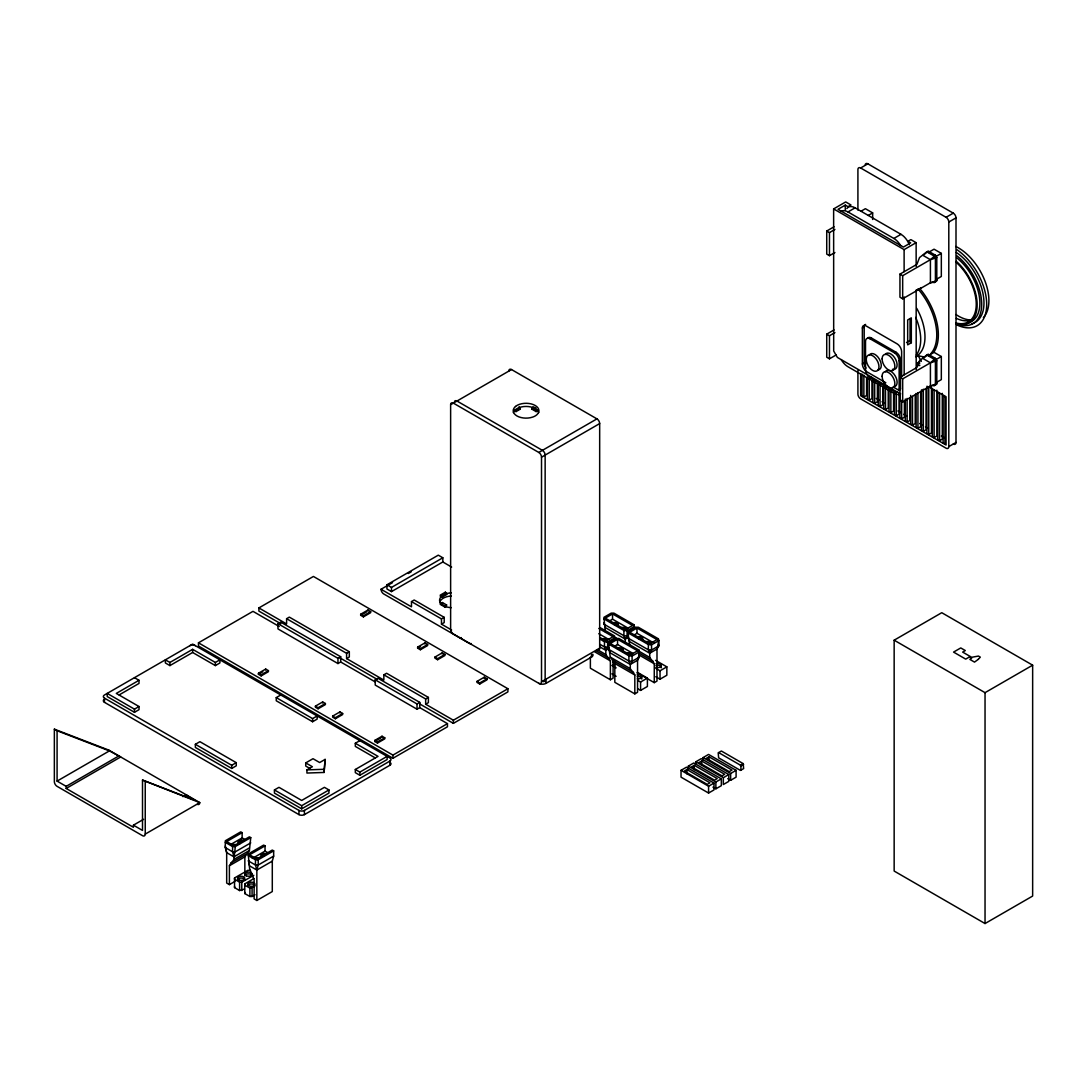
<?xml version="1.0" encoding="UTF-8"?>
<svg xmlns="http://www.w3.org/2000/svg" width="1087" height="1087" viewBox="0 0 1087 1087"><rect width="100%" height="100%" fill="white"/><g stroke="black" fill="none" stroke-linecap="round" stroke-linejoin="round"><path stroke-width="1.5" d="M230.892 844.382L242.129 837.9L242.129 832.642L240.757 831.854L225.308 840.781L225.308 847.602L226.68 852.643L226.68 883.052L229.398 884.628L235.023 881.38M252.388 858.417L265.038 851.107L265.038 845.863L263.665 845.075L248.216 854.002L249.575 868.431L254.127 880.008L254.127 898.895L256.845 900.471L272.293 891.557L272.293 861.135L273.666 856.108L273.666 850.849L272.293 850.061L256.845 858.988L249.575 854.79L265.038 845.863M244.453 889.044L239.602 890.566L234.547 887.603L234.561 886.353M250.064 870.32L247.877 870.32L234.547 877.956L234.534 879.22L239.602 882.168L241.776 882.182L253.801 875.293M305.732 762.897L312.39 766.743L306.928 769.895L306.928 773.047L324.075 772.449L325.108 759.405L319.66 762.544L313.002 758.699L305.732 762.897L305.732 766.05L309.727 768.36M324.075 772.449L325.108 759.405M229.398 884.628L229.398 865.741L233.95 859.409L235.308 846.542L250.757 837.629L249.412 836.827L233.95 845.768L226.68 841.569L242.129 832.642M244.847 874.138L244.847 856.828L249.399 850.482L250.757 837.629M256.845 900.471L256.845 870.062L258.217 865.021L258.217 859.776L273.666 850.849M638.911 650.026L639.36 657.105L637.553 660.257L630.283 664.456L610.283 652.907L608.924 649.496L608.924 642.675L616.193 638.477L618.911 638.477L638.911 650.026L638.911 655.271L637.553 660.257L637.553 692.297L634.822 693.873L614.821 682.323L614.821 663.45L610.283 657.105L608.924 647.934M629.726 644.482L628.368 638.273L628.368 631.452L635.637 627.253L638.368 627.253L658.355 638.803L658.355 644.047L656.996 649.034L656.996 681.073L654.265 682.65L642.838 676.046M613.095 659.632L613.095 678.179L610.378 679.755L610.378 660.869L605.826 654.537L605.826 650.339L607.647 647.2L607.647 641.941L614.916 637.743L614.468 635.909L600.187 627.661M625.283 643.314L625.283 639.115L627.09 635.963L627.09 630.718L634.373 626.52L633.911 624.685L613.924 613.136L611.193 613.136L603.924 617.334L605.282 631.764M634.822 693.873L634.822 674.986L630.283 668.654L630.283 664.456L632.09 661.304L632.09 656.059L639.36 651.86M654.265 682.65L654.265 663.763L649.727 657.431L649.727 653.233L651.548 650.08L651.548 644.836L658.817 640.637L658.355 638.803M899.954 274.128L902.672 275.704L930.418 259.684L935.418 255.214L936.79 257.578L936.79 280.663L935.418 281.981L930.418 282.769L902.672 298.789L899.954 297.213L899.954 274.128L916.898 264.345L919.52 257.578L926.79 251.804L934.059 256.002L935.418 258.366L935.418 281.451L934.059 282.769M899.954 377.271L902.672 378.847L930.418 362.827L935.418 358.37L936.79 360.735L936.79 383.82L935.418 385.124L930.418 385.912L902.672 401.932L899.954 400.356L899.954 377.271L916.898 367.488L919.52 360.735L926.79 354.96L934.059 359.158L935.418 361.523L935.418 384.608L934.059 385.912M538.269 410.845L536.081 411.579L531.856 409.133L533.119 406.823L536.027 408.114M531.856 409.133L533.119 407.87M445.371 606.261L446.635 605.011L442.409 602.565L440.221 603.285L445.371 606.261L445.371 607.32L440.221 604.345L442.409 603.611L442.409 602.565M445.371 607.32L446.635 605.011M513.417 412.571A12.854 7.419 0 0 1 514.939 410.152L515.537 409.609A12.854 7.419 0 0 1 518.703 407.788L519.64 407.435A12.854 7.419 0 0 1 538.731 412.571M441.648 596.233L441.295 596.559A12.854 7.419 0 0 0 441.893 604.521M513.866 410.845L516.053 411.579L516.053 410.519L520.293 408.073L519.029 406.823M516.053 411.579L520.293 409.133L520.293 408.073M442.409 595.88L446.635 593.434L445.371 592.184L440.221 595.16L442.409 595.88L442.409 596.926L440.221 596.206M442.409 596.926L446.635 594.494L446.635 593.434M255.01 894.75L252.075 896.462L249.901 896.476L244.779 893.555L244.765 883.894L254.018 878.5M244.765 883.894L244.779 885.158L249.888 888.079L254.711 886.53M592.823 654.225A5.136 2.962 0 0 1 591.491 657.091L546.054 683.329A4.973 2.867 0 0 1 539.03 683.465L453.361 634.006A3.859 2.228 60 0 1 450.629 629.278L450.629 404.704L453.048 403.304M450.629 404.704A3.859 2.228 60 0 1 453.361 403.128L511.515 369.553L596.953 418.875A3.859 2.228 60 0 1 599.671 423.59L599.671 648.178A3.859 2.228 60 0 1 597.307 649.931M857.915 210.09L857.915 169.558A3.859 2.228 60 0 1 860.646 167.982L867.847 163.824L953.272 213.147A3.859 2.228 60 0 1 956.003 217.876L956.003 442.45A3.859 2.228 60 0 1 953.272 444.026M900.457 393.847L837.384 357.433L833.688 351.006L833.634 208.921L845.7 201.937L850.972 204.981L848.009 206.693L845.278 205.117L838.009 209.315L903.406 247.075L910.689 242.863L907.958 241.3L910.865 239.616L916.137 242.673L916.151 266.356M841.216 211.286A13.492 7.786 60 0 1 847.969 211.951L855.102 207.834L901.001 234.33A13.492 7.786 60 0 1 909.262 244.616M834.911 252.524L829.463 255.676L826.731 254.1L826.731 231.015L834.028 226.803M861.026 211.218L865.388 208.69L872.657 212.889L872.657 219.492M826.731 231.015L829.463 232.591L834.911 229.439M868.296 215.416L872.657 212.889M847.969 211.951L893.867 238.447L901.001 234.33M419.745 707.637L419.745 702.379L377.95 678.247L375.219 679.823L375.219 685.068L417.028 709.2L419.745 707.637L447.464 723.629L447.464 726.782L392.937 758.264L198.459 645.977L198.459 642.825L252.986 611.342L279.237 626.506M280.826 623.748L258.883 611.084L258.883 607.932L313.423 576.45L507.901 688.737L507.901 691.889L453.374 723.371L419.745 703.955M119.135 694.919L139.014 683.438L139.014 680.299L116.295 693.411L139.014 706.523L139.014 709.675L134.475 712.298L107.205 696.563L107.205 693.411L134.475 709.159L139.014 706.523M169.912 662.459L192.63 649.333L215.362 662.459L219.9 659.836L219.9 662.975L215.362 665.597L192.63 652.485L169.912 665.597L165.373 662.975L165.373 659.836L169.912 662.459L169.912 665.597M453.361 403.128L538.785 452.45L596.953 418.875M860.646 167.982L946.07 217.305L953.272 213.147M538.785 683.329A3.859 2.228 60 0 0 541.516 681.753L541.516 457.179L599.671 423.59M857.915 370.504L857.915 394.133A3.859 2.228 60 0 0 860.646 398.861L946.07 448.184A3.859 2.228 60 0 0 948.802 446.608L948.802 222.033L956.003 217.876M833.634 208.921L904.112 249.616L916.137 242.673M340.679 661.983L337.962 663.559L277.973 628.925L277.973 623.68L280.704 622.104L340.679 656.738L340.679 661.983L375.083 681.834M286.601 618.693L289.332 617.117L349.321 651.752L349.321 656.996L346.59 658.573L346.59 653.328L286.601 618.693L286.601 623.938L258.883 607.932M928.244 252.537L934.059 249.181L941.328 253.38L941.328 276.465L936.967 278.992M935.513 256.736L941.328 253.38M936.79 257.578L930.418 259.684L923.148 255.486L928.149 251.029L935.418 255.214M386.945 584.792L438.292 555.158L442.83 557.78L442.83 561.979L391.483 591.613L386.945 588.991L386.945 584.792L391.483 587.428L442.83 557.78M471.119 643.49A3.859 2.228 60 0 1 469.19 643.3L383.765 593.978A3.859 2.228 60 0 1 381.034 589.263L392.516 582.632M408.304 573.515L411.171 571.857M836.27 354.892L829.463 358.819L826.731 357.243L826.731 334.157L834.028 329.945M54.35 729.16L108.877 750.152L199.763 802.614L145.237 834.096A3.859 2.228 60 0 1 142.506 835.672L57.081 786.349A3.859 2.228 60 0 1 54.35 781.635L54.35 729.16L57.081 730.736L57.081 781.105L109.42 750.886L120.698 756.973L66.171 788.455L66.171 786.349L118.51 756.131M826.731 334.157L829.463 335.734L834.911 332.581M915.906 290.759L921.368 287.607M936.79 280.663L930.418 282.769L930.418 259.684M258.434 673.261L265.704 669.062L268.435 670.638L268.435 671.684L261.165 675.883L258.434 674.307L258.434 673.261L261.165 674.837L268.435 670.638M360.68 614.237L367.95 610.038L370.667 611.614L370.667 612.66L363.398 616.859L360.68 615.283L360.68 614.237L363.398 615.813L370.667 611.614M258.434 674.307L262.796 671.793M360.68 615.283L366.496 611.927M885.81 382.746L866.91 371.836A6.427 3.709 60 0 1 862.371 363.968L862.371 327.989L864.192 326.929A5.136 2.962 60 0 1 865.619 324.429M381.034 589.263L411.484 606.831L411.484 601.587L414.201 600.01L444.203 617.334L444.203 622.579L441.471 624.155L441.471 618.911L444.203 617.334M897.808 392.108A6.427 3.709 60 0 1 894.601 391.782L870.062 377.624A6.427 3.709 60 0 1 865.51 369.743L865.51 341.413A6.427 3.709 60 0 1 870.062 338.791L871.421 338.003L895.96 352.174A6.427 3.709 60 0 1 900.498 360.042L900.498 388.372A6.427 3.709 60 0 1 900.349 389.649M277.973 623.68L337.962 658.314L340.679 656.738M346.59 653.328L349.321 651.752M195.361 744.31L199.913 741.687L236.259 762.666L236.259 765.819L231.721 768.441L195.361 747.462L195.361 744.31L231.721 765.289L236.259 762.666M276.247 697.609L312.594 718.602L317.146 715.98L317.146 719.118L312.594 721.741L276.247 700.762L276.247 697.609L280.786 694.987M862.371 363.968L864.192 362.909L864.192 326.929M906.544 342.554L910.797 340.109M911.327 342.745L907.672 344.851L907.672 319.958L911.314 317.852L911.327 342.745L910.05 342.011L910.05 318.776M870.062 338.791L894.601 352.962L895.96 352.174M870.062 377.624L871.421 376.836M898.99 390.437A6.427 3.709 60 0 0 899.139 389.16L899.139 360.83L900.498 360.042M315.393 706.156L322.662 701.957L325.393 703.52L325.393 704.58L318.124 708.778L315.393 707.202L315.393 706.156L318.124 707.719L325.393 703.52M417.639 647.118L424.908 642.92L427.639 644.496L427.639 645.542L420.37 649.741L417.639 648.165L417.639 647.118L420.37 648.694L427.639 644.496M417.639 648.165L420.547 646.493M928.244 355.694L934.059 352.337L941.328 356.536L941.328 379.621L936.967 382.135M862.045 374.077L862.045 395.994L863.866 397.054L866.597 395.478L866.597 377.637M383.847 674.837L386.578 673.261L428.387 697.406L428.387 702.65L425.656 704.227L425.656 698.968L383.847 674.837L383.847 680.082L346.59 658.573M935.513 359.892L941.328 356.536M936.79 360.735L930.418 362.827L923.148 358.628L928.149 354.172L935.418 358.37M867.412 377.162L867.412 399.092L869.233 400.138L871.951 398.562L871.951 380.735M66.171 788.455L133.416 827.275L133.416 825.182L143.593 819.299M182.861 796.635L185.768 794.964L187.942 795.793M332.663 716.116L339.932 711.917L342.663 713.493L342.663 714.539L335.394 718.738L332.663 717.162L332.663 716.116L335.394 717.692L342.663 713.493M434.909 657.091L442.178 652.893L444.896 654.469L444.896 655.515L437.626 659.714L434.909 658.138L434.909 657.091L437.626 658.668L444.896 654.469M872.861 380.314L872.861 402.244L874.682 403.291L877.413 401.714L877.413 383.874M899.139 389.16L900.498 388.372M878.228 383.412L878.228 405.342L880.049 406.389L882.766 404.812L882.766 386.972M883.677 386.564L883.677 408.481L885.497 409.541L888.228 407.965L888.228 390.124M936.79 383.82L930.418 385.912L930.418 362.827M889.044 389.662L889.044 411.579L890.864 412.625L893.582 411.063L893.582 393.222M894.492 392.801L894.492 414.731L896.313 415.777L899.031 414.201L899.031 394.268M899.859 394.214L899.859 417.829L901.666 418.875L904.398 417.299L904.398 401.565M375.219 679.823L417.028 703.955L419.745 702.379M425.656 698.968L428.387 697.406M905.308 399.051L905.308 420.968L907.129 422.028L909.846 420.452L909.846 398.413M274.427 789.95L278.979 787.328L301.697 800.453L324.415 787.328L328.953 789.95L328.953 793.102L301.697 808.85L274.427 793.102L274.427 789.95L301.697 805.698L328.953 789.95M375.192 757.884L355.313 746.402L355.313 743.263L359.851 740.641M910.675 395.396L910.675 424.066L912.482 425.112L915.213 423.55L915.213 395.206M374.757 740.424L382.04 736.225L384.757 737.801L384.757 738.847L377.488 743.046L374.757 741.47L374.757 740.424L377.488 742L384.757 737.801M477.003 681.4L484.272 677.201L487.003 678.777L487.003 679.823L479.734 684.022L477.003 682.446L477.003 681.4L479.734 682.976L487.003 678.777M374.757 741.47L380.572 738.114M916.124 393.48L916.124 427.218L917.944 428.264L920.662 426.688L920.662 392.067M921.491 389.839L921.491 430.316L923.298 431.362L926.029 429.786L926.029 388.861M612.552 613.924L605.282 618.123L625.283 629.672L632.552 625.473L612.552 613.924L612.552 619.169L628.259 628.245M928.76 434.515L928.76 387.285L926.939 386.238L926.939 433.455L928.76 434.515L931.477 432.939L931.477 387.108M609.644 620.854L612.552 619.169M355.313 769.487L359.851 772.11L387.121 756.375L387.121 759.528L359.851 775.262L355.313 772.64L355.313 769.487L378.031 756.375L355.313 743.263M934.113 437.613L934.113 390.382L932.306 389.336L932.306 436.553L934.113 437.613L936.845 436.036L936.845 390.206M198.459 642.825L392.937 755.112L447.464 723.629M425.656 704.227L453.374 720.219L507.901 688.737M939.576 440.751L939.576 393.535L937.755 392.475L937.755 439.705L939.576 440.751L942.293 439.175L942.293 393.358M104.474 698.139L298.966 810.413A3.859 2.228 0 0 0 304.414 810.413L389.853 761.104A3.859 2.228 0 0 0 389.853 757.952L192.63 644.088L104.474 694.987A3.859 2.228 0 0 0 104.474 698.139L104.474 702.338L298.966 814.611A3.859 2.228 0 0 0 304.414 814.611L389.853 765.289A3.859 2.228 0 0 0 390.844 763.142M250.757 842.873L235.308 851.8L232.577 851.8L225.308 847.602M225.308 846.026L226.68 852.643L233.95 856.841L249.399 847.914M541.516 681.753L599.671 648.178M948.802 446.608L956.003 442.45M233.95 859.409L249.399 850.482M617.552 639.265L610.283 643.463L630.283 655.013L637.553 650.814L617.552 639.265L617.552 644.523L633.259 653.586M636.996 628.041L629.726 632.24L649.727 643.789L656.996 639.591L636.996 628.041L636.996 633.286L654.143 643.178M230.539 863.214L245.988 854.3M229.398 865.741L244.847 856.828M600.119 647.037L605.826 650.339L608.734 648.667M603.924 622.579L605.282 627.566L625.283 639.115L628.191 637.43M614.644 646.194L617.552 644.523M634.088 634.971L636.996 633.286M273.666 856.108L258.217 865.021L255.486 865.021L248.216 860.822M248.556 860.904L249.575 865.863L256.845 870.062L272.293 861.135M628.368 636.697L629.726 641.683L649.727 653.233L656.996 649.034L658.817 645.882L658.817 640.637M637.756 680.394L640.583 682.025L647.404 678.084L647.404 686.481L640.583 690.408L637.756 688.778M655.801 668.342L660.026 670.788L666.847 666.847L666.847 675.244L660.026 679.185L655.801 676.739M894.153 640.189L941.763 612.701L1032.65 665.176L1032.65 896.055L985.039 923.542L894.153 871.054L894.153 640.189L985.039 692.664L1032.65 665.176M681.033 770.33L686.481 767.177L714.023 783.075L714.023 789.896L708.575 793.048L681.033 777.151L681.033 770.33L708.575 786.227L714.023 783.075M688.343 768.835L688.343 766.104L693.791 762.965L721.333 778.863L721.333 785.684L715.871 788.822L712.977 787.151M695.789 761.81L701.251 758.658L728.779 774.555L728.779 781.376L723.331 784.529L723.331 777.708L695.789 761.81L695.789 764.528M703.099 760.316L703.099 757.585L708.547 754.432L736.089 770.33L736.089 777.151L730.641 780.303L727.733 778.632M686.943 769.542L684.212 771.118L707.202 784.393L709.933 782.817L686.943 769.542L686.943 773.862M694.253 765.316L691.522 766.892L714.512 780.167L717.243 778.591L694.253 765.316L694.253 769.65M701.699 761.022L698.968 762.598L721.972 775.86L724.689 774.297L701.699 761.022L701.699 765.343M709.009 756.797L706.278 758.373L729.268 771.648L731.999 770.072L709.009 756.797L709.009 759.677M718.643 752.598L740.451 765.194L743.182 763.617L743.63 768.604L740.451 770.438L718.643 757.843L718.181 752.856L721.374 751.022L743.182 763.617M740.913 770.18L740.913 765.982L743.63 764.406M688.343 766.104L715.871 782.001L721.333 778.863M723.331 777.708L728.779 774.555M703.099 757.585L730.641 773.482L736.089 770.33M916.586 356.55L918.216 355.748L924.222 356.998M919.819 361.93L916.762 363.099L919.765 363.724M445.045 594.195L445.996 593.842A12.854 7.419 0 0 1 451.295 592.877M531.856 408.073L536.081 410.519L537.195 410.152M239.602 844.056A3.601 2.079 0 0 1 238.121 841.99A3.601 2.079 0 0 1 240.743 840.346L241.98 840.292A3.601 2.079 0 0 1 244.222 840.89M240.743 840.346L241.98 840.292M306.928 769.895L324.075 769.297M225.308 842.357L232.577 846.542L235.308 846.542M248.216 855.578L255.486 859.776L258.217 859.776M603.924 618.911L623.911 630.46L627.09 630.718M627.09 635.963L623.911 635.705L603.924 624.155M628.368 633.028L648.368 644.564L651.548 644.836M600.187 639.21L604.467 641.683L607.647 641.941M607.647 647.2L604.467 646.928L600.187 644.455M608.924 644.251L628.911 655.801L632.09 656.059M514.939 410.152L516.053 410.519M57.081 730.736L109.42 750.886M133.416 825.182L142.506 830.427L142.506 780.058L194.858 800.209L185.768 794.964M142.506 780.058L199.763 802.614A3.859 2.228 60 0 1 197.386 804.366M928.692 386.727L946.07 396.755L946.07 445.031L860.646 395.709L860.646 374.077M893.079 386.945L898.908 390.301M876.231 398.413L879.125 400.084M882.019 401.755L884.913 403.426M897.957 410.954L900.851 412.625M903.745 414.296L906.64 415.968M919.67 423.495L922.564 425.166M925.458 426.838L928.352 428.509M941.383 436.036L944.29 437.708M628.368 638.273L648.368 649.822L651.548 650.08L658.817 645.882L658.355 644.047M655.556 660.339L666.847 666.847M612.429 635.895L616.709 638.368M636.873 649.999L649.727 657.431M598.815 628.449L613.095 636.697L605.826 640.895L600.119 637.593M638.857 653.002L653.138 661.249M638.558 654.687L654.265 663.763M598.815 633.707L608.815 639.469M608.924 649.496L628.911 661.045L632.09 661.304L639.36 657.105L638.911 655.271M637.512 672.377L647.404 678.084M597.266 649.591L605.826 654.537M610.283 657.105L630.283 668.654M637.131 672.744L639.985 674.402M442.83 561.979L451.635 567.061M596.383 650.936L609.236 658.355M613.693 660.937L633.68 672.473M594.671 651.806L610.378 660.869M614.821 663.45L634.822 674.986M611.899 665.461L616.139 667.907M611.899 673.858L616.139 676.304M610.378 679.755L590.377 668.22L590.377 657.2M411.484 601.587L441.471 618.911M441.471 624.155L451.621 630.012M339.321 657.526L377.338 679.47M134.475 677.677L139.014 680.299M242.129 837.9L245.037 839.572M57.081 781.105L66.171 786.349M265.038 851.107L267.945 852.792M519.029 407.87L520.293 409.133M446.635 594.494L445.371 592.184M740.451 765.194L740.913 765.982M918.216 355.748L921.341 361.36M649.727 653.233L648.368 649.822L648.368 644.564M625.283 639.115L623.911 635.705L623.911 630.46M630.283 664.456L628.911 661.045L628.911 655.801M605.826 650.339L604.467 646.928L604.467 641.683M256.845 870.062L255.486 865.021L255.486 859.776M233.95 856.841L232.577 851.8L232.577 846.542M244.779 892.291L244.779 893.555M916.164 290.039L916.192 369.539M904.112 249.616L904.126 271.614M904.139 296.982L904.167 374.798M845.278 205.117L845.278 209.832M252.075 888.079L252.075 896.462M249.888 888.079L249.901 896.476M241.776 882.182L241.79 890.566M239.602 882.168L239.602 890.566M234.547 877.956L234.547 887.603M985.039 692.664L985.039 923.542M923.298 389.2L923.298 431.362M917.944 392.855L917.944 428.264M912.482 396.442L912.482 425.112M907.129 398.413L907.129 422.028M902.672 275.704L902.672 298.789M902.672 378.847L902.672 401.932M901.626 376.944L901.626 351.699A6.427 3.709 60 0 0 897.074 343.832L865.999 325.883A5.136 2.962 60 0 0 862.371 327.989M901.666 400.329L901.666 418.875M896.313 393.847L896.313 415.777M890.864 390.709L890.864 412.625M885.497 387.611L885.497 409.541M880.049 384.458L880.049 406.389M874.682 381.36L874.682 403.291M869.233 378.222L869.233 400.138M863.866 375.124L863.866 397.054M829.463 232.591L829.463 255.676M829.463 335.734L829.463 358.819M730.641 773.482L730.641 780.303M715.871 782.001L715.871 788.822M708.575 786.227L708.575 793.048M660.026 670.788L660.026 679.185M640.583 682.025L640.583 690.408M634.373 626.52L634.373 629.142M633.911 624.685L633.911 627.308M591.491 654.469L591.491 657.091M546.054 679.389L546.054 683.329M536.081 410.519L536.081 411.579M484.272 677.201L484.272 678.247M479.734 682.976L479.734 684.022M453.374 720.219L453.374 723.371M442.178 652.893L442.178 653.939M437.626 658.668L437.626 659.714M424.908 642.92L424.908 643.98M420.37 648.694L420.37 649.741M417.028 703.955L417.028 709.2M392.937 755.112L392.937 758.264M391.483 587.428L391.483 591.613M389.853 761.104L389.853 765.289M382.04 736.225L382.04 737.271M377.488 742L377.488 743.046M367.95 610.038L367.95 611.084M363.398 615.813L363.398 616.859M359.851 772.11L359.851 775.262M339.932 711.917L339.932 712.977M337.962 658.314L337.962 663.559M335.394 717.692L335.394 718.738M322.662 701.957L322.662 703.004M318.124 707.719L318.124 708.778M312.594 718.602L312.594 721.741M304.414 810.413L304.414 814.611M301.697 805.698L301.697 808.85M298.966 810.413L298.966 814.611M265.704 669.062L265.704 670.108M261.165 674.837L261.165 675.883M231.721 765.289L231.721 768.441M215.362 662.459L215.362 665.597M192.63 649.333L192.63 652.485M145.237 781.635L145.237 834.096M134.475 709.159L134.475 712.298M543.12 681.522A3.859 2.228 60 0 0 545.144 679.647L545.144 455.073A3.859 2.228 60 0 0 542.413 450.358L456.988 401.035A3.859 2.228 60 0 0 454.475 401.524M462.437 639.251A5.136 2.962 0 0 1 461.622 638.64M461.323 638.286A5.136 2.962 0 0 1 460.983 637.539M508.798 371.129A3.859 2.228 60 0 1 511.515 369.553M538.785 452.45A3.859 2.228 60 0 1 541.516 457.179M104.474 702.338A3.859 2.228 0 0 1 103.863 699.648M189.912 645.664A3.859 2.228 0 0 1 195.361 645.664M451.295 607.66A12.854 7.419 0 0 1 444.162 605.962M442.572 595.499A12.854 7.419 0 0 1 443.333 595.024M439.759 602.13A12.854 7.419 0 0 1 441.295 599.711L441.893 599.168A12.854 7.419 0 0 1 445.045 597.347L445.996 596.994A12.854 7.419 0 0 1 451.295 596.029M920.852 289.835A49.486 28.575 60 0 1 933.665 352.419M946.07 217.305A3.859 2.228 60 0 1 948.802 222.033M865.211 164.64A3.859 2.228 60 0 1 867.847 163.824M919.806 365.504A55.913 32.284 60 0 1 916.626 365.178M865.972 368.099A6.427 3.709 60 0 1 864.192 362.909M893.867 238.447A13.492 7.786 60 0 1 900.607 245.58M841.216 359.62A13.492 7.786 60 0 0 847.969 366.74L893.867 393.236A13.492 7.786 60 0 0 900.607 393.915M846.841 208.582A13.492 7.786 60 0 1 855.102 207.834M885.239 354.416A8.995 5.19 60 0 1 895.797 359.702A8.995 5.19 60 0 1 892.4 369.308M885.239 371.727A8.995 5.19 60 0 1 895.253 375.98A8.995 5.19 60 0 1 893.935 386.782M894.601 352.962A6.427 3.709 60 0 1 899.139 360.83M867.48 338.356A6.427 3.709 60 0 1 871.421 338.003M869.383 354.905A8.995 5.19 60 0 1 879.397 359.158A8.995 5.19 60 0 1 878.079 369.96M637.362 674.755A3.601 2.079 0 0 1 641.887 676.753A3.601 2.079 0 0 1 637.362 678.764M637.362 676.535A3.601 2.079 0 0 1 641.765 679.076M617.185 648.504A3.601 2.079 0 0 1 622.28 648.504A3.601 2.079 0 0 1 622.28 651.439M625.555 653.328A3.601 2.079 0 0 1 629.468 652.879A3.601 2.079 0 0 1 631.696 654.795M628.096 654.51A3.601 2.079 0 0 1 629.889 654.782M619.739 649.686A3.601 2.079 0 0 1 622.851 650.719M615.636 664.442A3.601 2.079 0 0 1 612.905 664.646M612.905 660.638A3.601 2.079 0 0 1 614.78 660.638M612.905 662.418A3.601 2.079 0 0 1 614.78 662.418M607.13 641.221A3.601 2.079 0 0 1 606.763 641.724M601.845 638.884A3.601 2.079 0 0 1 607.253 640.691M602.714 640.46A3.601 2.079 0 0 1 607.13 641.928M655.937 663.736A3.601 2.079 0 0 1 661.331 665.529A3.601 2.079 0 0 1 655.937 667.323M655.937 665.516A3.601 2.079 0 0 1 659.931 665.665A3.601 2.079 0 0 1 661.209 667.853M636.642 637.281A3.601 2.079 0 0 1 641.724 637.281A3.601 2.079 0 0 1 641.724 640.216M645.746 641.778A3.601 2.079 0 0 1 649.741 641.928A3.601 2.079 0 0 1 651.018 644.115M647.539 643.273A3.601 2.079 0 0 1 650.094 643.884M638.246 638.517A3.601 2.079 0 0 1 642.295 639.496M108.904 750.573A3.859 2.228 60 0 1 108.877 750.152M262.021 857.045A3.601 2.079 0 0 1 261.818 854.246A3.601 2.079 0 0 1 266.641 853.879M254.752 858.309A3.601 2.079 0 0 1 259.372 858.078M260.989 857.181A3.601 2.079 0 0 1 264.888 855.292M231.857 845.088A3.601 2.079 0 0 1 236.939 845.088M238.08 843.96A3.601 2.079 0 0 1 240.743 842.126M244.901 875.755A3.601 2.079 0 0 1 248.189 873.866A3.601 2.079 0 0 1 251.967 875.415M237.591 879.94A3.601 2.079 0 0 1 241.192 878.038A3.601 2.079 0 0 1 244.765 879.954M254.888 884.764A3.601 2.079 0 0 1 249.358 885.959A3.601 2.079 0 0 1 249.331 882.549A3.601 2.079 0 0 1 254.874 883.69M247.918 885.497A3.601 2.079 0 0 1 251.382 883.948A3.601 2.079 0 0 1 254.874 885.47M971.506 319.85A38.561 22.256 60 0 1 956.356 318.355M956.03 262.171A38.561 22.256 60 0 1 976.248 304.251A38.561 22.256 60 0 1 956.03 322.988M956.832 249.63A46.265 26.713 60 0 1 986.697 304.509A46.265 26.713 60 0 1 956.832 324.904M955.799 246.477A43.059 24.865 60 0 1 984.822 280.677A43.059 24.865 60 0 1 983.395 317.594M972.77 319.931A40.491 23.37 60 0 1 955.962 314.523M956.601 257.714A39.839 23.004 60 0 1 979.21 295.773A39.839 23.004 60 0 1 967.865 322.907M956.275 261.288A39.839 23.004 60 0 1 977.145 304.768A39.839 23.004 60 0 1 956.275 324.143M956.655 255.635A42.42 24.485 60 0 1 981.697 303.939A42.42 24.485 60 0 1 957.171 324.143M956.329 252.456A42.42 24.485 60 0 1 982.879 293.055A42.42 24.485 60 0 1 971.398 323.872M612.185 623.164A3.601 2.079 0 0 1 616.927 622.987A3.601 2.079 0 0 1 617.851 625.664M621.302 627.661A3.601 2.079 0 0 1 625.283 627.81A3.601 2.079 0 0 1 626.574 629.998M623.096 629.169A3.601 2.079 0 0 1 625.636 629.767M613.802 624.414A3.601 2.079 0 0 1 617.851 625.378M916.721 308.355A42.42 24.485 60 0 1 915.662 356.699M917.985 288.897A48.195 27.827 60 0 1 930.608 353.927M915.702 317.418A42.42 24.485 60 0 1 916.3 354.973M978.314 659.333L974.523 662.105L969.835 659.401L971.656 658.342L969.346 657.01L965.718 659.116L953.557 652.091L960.759 647.934L965.31 650.556L962.647 652.091L971.656 657.295L978.463 656.059L980.311 657.132L978.314 659.333M515.537 406.456L514.939 407A12.854 7.419 0 0 0 516.977 415.968A12.854 7.419 0 0 0 532.494 417.136L533.445 416.797A12.854 7.419 0 0 0 536.598 414.976L537.195 414.419A12.854 7.419 0 0 0 535.157 405.465A12.854 7.419 0 0 0 519.64 404.282L518.703 404.636A12.854 7.419 0 0 0 515.537 406.456M944.929 396.633L943.108 395.573L943.108 442.803L944.929 443.849L944.929 396.633M882.114 358.9A8.995 5.19 60 0 0 891.666 370.776A8.995 5.19 60 0 0 891.666 358.044A8.995 5.19 60 0 0 882.114 358.9M882.114 376.224A8.995 5.19 60 0 0 891.666 388.086A8.995 5.19 60 0 0 891.666 375.368A8.995 5.19 60 0 0 882.114 376.224M866.257 359.389A8.995 5.19 60 0 0 875.796 371.265A8.995 5.19 60 0 0 875.796 358.547A8.995 5.19 60 0 0 866.257 359.389M239.099 880.035A3.601 2.079 0 0 0 244.765 878.527A3.601 2.079 0 0 0 239.67 876.448A3.601 2.079 0 0 0 239.099 880.035M246.409 875.85A3.601 2.079 0 0 0 252.075 874.342A3.601 2.079 0 0 0 246.98 872.263A3.601 2.079 0 0 0 246.409 875.85"/></g></svg>
